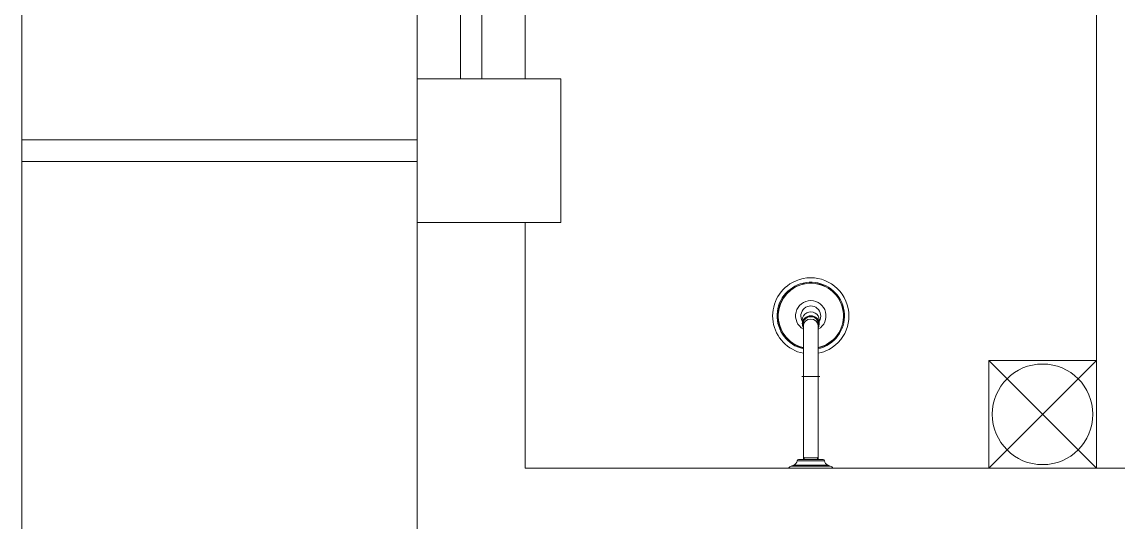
# Model space of a CAD drawing. Header units: millimetres. Extents: x 206 to 837, y 40 to 323.
# Drawn here: x 688.934 to 690.459, y 258.167 to 258.863 of the extents above; entities that cross this region are included whole.
import ezdxf

# ---------------------------------------------------------------- set-up
doc = ezdxf.new("R2010")
doc.units = ezdxf.units.MM
doc.linetypes.add('DASHDOT', pattern=[25.4, 12.7, -6.35, 0, -6.35])
doc.linetypes.add('HIDDEN2', pattern=[4.7625, 3.175, -1.5875])
doc.layers.add('I-ARQ', color=8, linetype='Continuous', lineweight=0)

msp = doc.modelspace()

# ---------------------------------------------------------------- linework, layer by layer
at = {"layer": 'I-ARQ'}
for p, q in [((688.934, 273.0968), (688.934, 253.9468)), ((688.934, 273.0968), (688.934, 253.9468)), ((688.934, 273.0968), (688.934, 253.9468)), ((689.484, 263.4218), (689.484, 254.1468)), ((690.429, 258.2424), (690.429, 259.6024)), ((689.634, 259.4958), (689.634, 258.7843)), ((689.484, 258.5843), (689.484, 258.7843)), ((689.484, 258.7843), (689.684, 258.7843)), ((689.484, 258.5843), (689.484, 258.7843)), ((689.484, 258.7843), (689.684, 258.7843)), ((689.684, 258.7843), (689.684, 258.5843)), ((689.684, 258.7843), (689.684, 258.5843)), ((689.484, 258.6993), (688.934, 258.6993)), ((689.484, 258.6993), (688.934, 258.6993)), ((689.484, 258.6993), (688.934, 258.6993)), ((689.484, 258.6693), (688.934, 258.6693)), ((689.484, 258.6693), (688.934, 258.6693)), ((689.484, 258.6693), (688.934, 258.6693)), ((689.684, 258.5843), (689.484, 258.5843)), ((689.684, 258.5843), (689.484, 258.5843)), ((689.634, 258.5843), (689.634, 258.2424)), ((690.429, 258.3924), (690.279, 258.2424)), ((690.429, 258.2424), (690.279, 258.3924)), ((690.279, 258.3924), (690.279, 258.2424)), ((690.429, 258.3924), (690.279, 258.3924)), ((690.429, 258.2424), (690.429, 258.3924)), ((692.109, 258.2424), (689.634, 258.2424)), ((690.279, 258.2424), (690.429, 258.2424))]:
    msp.add_line(p, q, dxfattribs=at)
at = {"layer": 'I-ARQ', "linetype": 'HIDDEN2'}
for p, q in [((689.544, 258.7843), (689.544, 259.2843)), ((689.574, 259.2843), (689.574, 258.7843))]:
    msp.add_line(p, q, dxfattribs=at)
at = {"layer": 'I-ARQ'}
for points in [[(690.0212, 258.4023, -0.700978), (690.0061, 258.5009, -1), (690.057, 258.4078, -0.07613), (690.0419, 258.4023)], [(690.0419, 258.4086, 0.06962), (690.054, 258.4132, 5.480122), (690.0212, 258.4086)], [(690.0212, 258.4359, -3.836175), (690.0419, 258.4359)], [(690.0198, 258.447, -1.802734), (690.0433, 258.447)], [(690.0125, 258.2527, -0.280777), (690.0076, 258.2466)], [(690.0506, 258.2527, 0.377188), (690.0486, 258.2544), (690.0144, 258.2544, 0.377188), (690.0125, 258.2527)], [(690.0555, 258.2466, -0.280777), (690.0506, 258.2527)]]:
    msp.add_lwpolyline(points, format="xyb", dxfattribs=at)
at = {"layer": 'I-ARQ', "ltscale": 0.06322}
for points in [[(690.0419, 258.4086), (690.0419, 258.4099, 0.067971), (690.0534, 258.4143, 5.429636), (690.0212, 258.4099)], [(690.0419, 258.4359), (690.0419, 258.4103, 0.067551), (690.0533, 258.4146, 5.416932), (690.0212, 258.4103)]]:
    msp.add_lwpolyline(points, format="xyb", dxfattribs=at)
at = {"layer": 'I-ARQ', "ltscale": 0.067122}
msp.add_lwpolyline([(690.0198, 258.4488), (690.0198, 258.4434, 0.128945), (690.0212, 258.4382)], format="xyb", dxfattribs=at)
at = {"layer": 'I-ARQ', "ltscale": 0.06322}
for points in [[(690.0212, 258.4454), (690.0212, 258.4359)], [(690.0419, 258.4454), (690.0419, 258.4359)], [(690.0212, 258.4359), (690.0212, 258.4023)], [(690.0212, 258.4023), (690.0212, 258.3701)], [(690.0419, 258.4086), (690.0419, 258.4023)], [(690.0419, 258.4023), (690.0419, 258.3701)]]:
    msp.add_lwpolyline(points, dxfattribs=at)
at = {"layer": 'I-ARQ', "ltscale": 0.067121}
for points in [[(690.0433, 258.447), (690.0433, 258.4488)], [(690.0433, 258.4435), (690.0433, 258.447)]]:
    msp.add_lwpolyline(points, dxfattribs=at)
at = {"layer": 'I-ARQ', "linetype": 'DASHDOT', "ltscale": 0.30975}
msp.add_lwpolyline([(690.0191, 258.3701), (690.0439, 258.3701)], dxfattribs=at)
at = {"layer": 'I-ARQ'}
for points in [[(690.0212, 258.2544), (690.0212, 258.3701)], [(690.0419, 258.2544), (690.0419, 258.3701)]]:
    msp.add_lwpolyline(points, dxfattribs=at)
at = {"layer": 'I-ARQ', "ltscale": 0.258125}
msp.add_lwpolyline([(690.0419, 258.3701), (690.0212, 258.3701)], dxfattribs=at)
at = {"layer": 'I-ARQ', "ltscale": 0.200747}
msp.add_lwpolyline([(690.0044, 258.2454, 0.164371), (690.0007, 258.2424), (690.0624, 258.2424, 0.164371), (690.0587, 258.2454)], format="xyb", dxfattribs=at)
at = {"layer": 'I-ARQ'}
msp.add_lwpolyline([(690.0587, 258.2454), (690.0044, 258.2454), (690.0076, 258.2466), (690.0555, 258.2466)], close=True, dxfattribs=at)
at = {"layer": 'I-ARQ', "ltscale": 0.352288}
msp.add_lwpolyline([(690.0506, 258.2527), (690.0125, 258.2527)], dxfattribs=at)
at = {"layer": 'I-ARQ', "ltscale": 0.029062}
for points in [[(690.0222, 258.2544), (690.0222, 258.2568), (690.0212, 258.2586)], [(690.0408, 258.2544), (690.0408, 258.2568)]]:
    msp.add_lwpolyline(points, dxfattribs=at)
at = {"layer": 'I-ARQ', "ltscale": 0.242325}
msp.add_lwpolyline([(690.0419, 258.2568), (690.0212, 258.2568)], dxfattribs=at)
at = {"layer": 'I-ARQ', "ltscale": 0.218093}
msp.add_lwpolyline([(690.0408, 258.2568), (690.0234, 258.2568)], dxfattribs=at)
at = {"layer": 'I-ARQ', "ltscale": 0.025813}
msp.add_lwpolyline([(690.0408, 258.2568), (690.0419, 258.2586)], dxfattribs=at)
at = {"layer": 'I-ARQ'}
msp.add_circle((690.354, 258.3174), 0.07, dxfattribs=at)
at = {"layer": 'I-ARQ', "extrusion": (-2.21397e-44, -1.84636e-46, -1)}
for centre, major_axis, ratio, start_param, end_param in [((690.0315, 258.4488), (0.0118, 0), 0.939693, 3.141564, 4.212389), ((690.0315, 258.4488), (0.0118, 0), 0.939693, 4.212389, 6.283156), ((690.0315, 258.4433), (0.0113, 0), 0.939693, 2.733002, 6.691777), ((690.0315, 258.4433), (0.0112, 0), 0.939693, 2.754135, 6.670643), ((690.0315, 258.4435), (0.0118, 0), 0.939692, 3.141597, 6.283189), ((690.0315, 258.4434), (0.0105, 0), 0.939693, 3.141564, 4.212389), ((690.0315, 258.4434), (0.0105, 0), 0.939693, 2.942153, 3.141564), ((690.0315, 258.4403), (0.0103, 0), 0.939693, 3.141593, 6.283185), ((690.0315, 258.444), (0.00722, 0.00722), 1, 3.73929, 3.900306), ((690.0315, 258.4434), (0.0105, 0), 0.939693, 4.212389, 6.283156), ((690.0315, 258.444), (0.00722, 0.00722), 1, 0.812086, 0.973103), ((690.0315, 258.4435), (-0.0118, 0), 0.942388, 3.140774, 3.638398), ((690.0315, 258.4434), (0.0105, 0), 0.939693, -0.000029, 0.199444)]:
    msp.add_ellipse(centre, major_axis=major_axis, ratio=ratio, start_param=start_param, end_param=end_param, dxfattribs=at)

doc.saveas('drawing.dxf')
